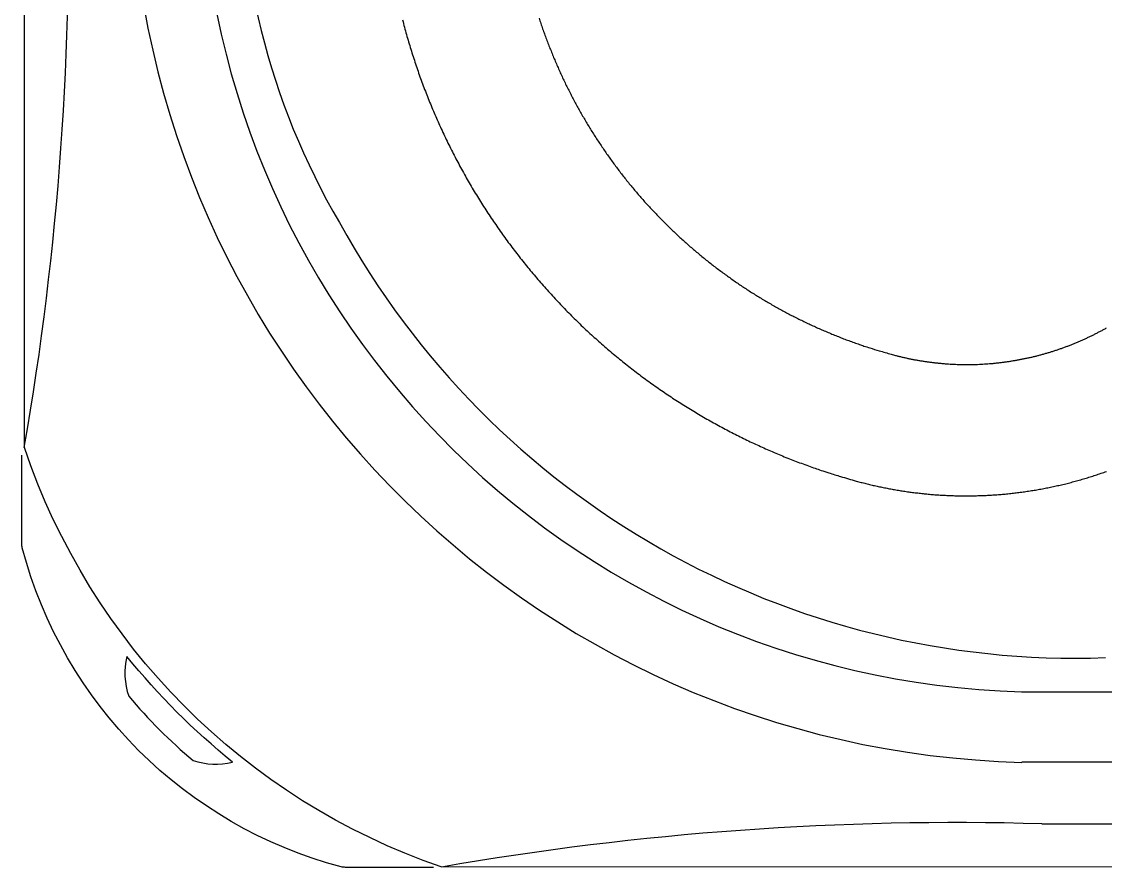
# Model space of a CAD drawing. Extents: x 939 to 1032, y 781 to 934.
# Drawn here: x 938.65 to 954.03, y 799.16 to 811.18 of the extents above; entities that cross this region are included whole.
import ezdxf

# ---------------------------------------------------------------- set-up
doc = ezdxf.new("R2010")
doc.units = 0
doc.header["$MEASUREMENT"] = 0
for name, color, linetype in [('1', 4, 'Continuous'), ('204', 7, 'Continuous'), ('Layer1', 3, 'Continuous')]:
    doc.layers.add(name, color=color, linetype=linetype)

# ---------------------------------------------------------------- blocks, each defined once
blk = doc.blocks.new('FL')
at = {"layer": '204', "color": 4, "linetype": 'Continuous'}
for points in [[(-8.925, -2.287, 0.002924), (-8.897, -2.392, 0.002931), (-8.869, -2.496, 0.002943), (-8.838, -2.601, 0.002952), (-8.807, -2.705, 0.002966), (-8.774, -2.809, 0.002975), (-8.74, -2.913, 0.002986), (-8.705, -3.016, 0.002988), (-8.668, -3.12, 0.002987), (-8.63, -3.223, 0.002985), (-8.591, -3.326, 0.002988), (-8.55, -3.428, 0.002989), (-8.508, -3.531, 0.002994), (-8.465, -3.632, 0.002997), (-8.421, -3.734, 0.003004), (-8.375, -3.835, 0.003009), (-8.328, -3.936, 0.003017), (-8.28, -4.036, 0.003025), (-8.23, -4.136, 0.003038), (-8.179, -4.235, 0.003045), (-8.127, -4.333, 0.003051), (-8.073, -4.432, 0.00305), (-8.019, -4.529, 0.003044), (-7.963, -4.626, 0.00304), (-7.906, -4.723, 0.003038), (-7.847, -4.818, 0.003038), (-7.788, -4.913, 0.003038), (-7.727, -5.008, 0.003039), (-7.665, -5.101, 0.003043), (-7.602, -5.194, 0.003046), (-7.538, -5.287, 0.003051), (-7.473, -5.378, 0.003057), (-7.406, -5.469, 0.003067), (-7.338, -5.558, 0.003071), (-7.27, -5.647, 0.003071), (-7.2, -5.735, 0.003067), (-7.129, -5.823, 0.003057), (-7.057, -5.909, 0.003051), (-6.984, -5.994, 0.003046), (-6.91, -6.079, 0.003043), (-6.835, -6.162, 0.003039), (-6.759, -6.245, 0.003038), (-6.682, -6.326, 0.003038), (-6.605, -6.407, 0.003038), (-6.526, -6.487, 0.00304), (-6.446, -6.565, 0.003044), (-6.366, -6.643, 0.00305), (-6.284, -6.719, 0.003051), (-6.202, -6.794, 0.003045), (-6.119, -6.868, 0.003038), (-6.035, -6.942, 0.003025), (-5.951, -7.014, 0.003017), (-5.865, -7.084, 0.003009), (-5.779, -7.154, 0.003004), (-5.692, -7.223, 0.002997), (-5.605, -7.29, 0.002994), (-5.517, -7.357, 0.002989), (-5.428, -7.422, 0.002988), (-5.338, -7.486, 0.002985), (-5.248, -7.548, 0.002987), (-5.158, -7.61, 0.002988), (-5.067, -7.67, 0.002986), (-4.975, -7.729, 0.002975), (-4.883, -7.787, 0.002966), (-4.79, -7.844, 0.002952), (-4.697, -7.899, 0.002943), (-4.603, -7.953, 0.002931), (-4.51, -8.006, 0.002924), (-4.415, -8.058, 0.002915), (-4.321, -8.108, 0.002909), (-4.225, -8.158, 0.0029), (-4.13, -8.206, 0.002898), (-4.035, -8.253, 0.002897), (-3.939, -8.298, 0.002888), (-3.842, -8.342, 0.002869), (-3.746, -8.385, 0.002887), (-3.65, -8.427, 0.002927), (-3.553, -8.468, 0.002839), (-3.456, -8.507, 0.002647), (-3.36, -8.545, 0.002896), (-3.262, -8.582, 0.003417), (-3.161, -8.619, 0.002612), (-3.067, -8.652, 0.000948), (-2.982, -8.682, 0.00362), (-2.872, -8.717, 0.006196), (-2.704, -8.769, 0.00306), (-2.483, -8.834, 0.001636)], [(-6.986, -2.264, 0.002702), (-6.961, -2.339, 0.002704), (-6.935, -2.414, 0.002704), (-6.909, -2.488, 0.002702), (-6.881, -2.563, 0.0027), (-6.853, -2.637, 0.002698), (-6.824, -2.71, 0.002697), (-6.794, -2.784, 0.002696), (-6.764, -2.857, 0.002695), (-6.733, -2.929, 0.002695), (-6.701, -3.002, 0.002695), (-6.668, -3.074, 0.002695), (-6.634, -3.145, 0.002696), (-6.6, -3.217, 0.002697), (-6.564, -3.287, 0.002698), (-6.528, -3.358, 0.002699), (-6.492, -3.428, 0.002701), (-6.454, -3.498, 0.002703), (-6.416, -3.567, 0.002706), (-6.377, -3.636, 0.002709), (-6.337, -3.704, 0.002712), (-6.297, -3.772, 0.002715), (-6.255, -3.84, 0.002719), (-6.214, -3.907, 0.002724), (-6.171, -3.974, 0.002725), (-6.127, -4.04, 0.002721), (-6.083, -4.105, 0.002717), (-6.038, -4.171, 0.002711), (-5.993, -4.235, 0.002707), (-5.947, -4.299, 0.002702), (-5.9, -4.363, 0.002698), (-5.852, -4.426, 0.002695), (-5.804, -4.489, 0.002693), (-5.755, -4.551, 0.002694), (-5.705, -4.613, 0.002696), (-5.655, -4.674, 0.002697), (-5.604, -4.734, 0.002699), (-5.552, -4.794, 0.002702), (-5.5, -4.854, 0.002703), (-5.447, -4.912, 0.002705), (-5.393, -4.971, 0.002706), (-5.339, -5.028, 0.002704), (-5.284, -5.085, 0.002703), (-5.229, -5.142, 0.002703), (-5.173, -5.198, 0.002703), (-5.116, -5.253, 0.002704), (-5.059, -5.307, 0.002704), (-5.001, -5.361, 0.002703), (-4.942, -5.415, 0.002702), (-4.883, -5.468, 0.002701), (-4.824, -5.52, 0.0027), (-4.764, -5.571, 0.002699), (-4.703, -5.622, 0.002699), (-4.642, -5.672, 0.002698), (-4.58, -5.721, 0.002699), (-4.518, -5.77, 0.002699), (-4.455, -5.818, 0.0027), (-4.391, -5.866, 0.002701), (-4.327, -5.912, 0.002703), (-4.263, -5.958, 0.002705), (-4.198, -6.004, 0.002707), (-4.133, -6.048, 0.002709), (-4.067, -6.092, 0.00271), (-4.001, -6.135, 0.002707), (-3.934, -6.178, 0.002705), (-3.867, -6.219, 0.002703), (-3.799, -6.26, 0.002702), (-3.731, -6.301, 0.002701), (-3.662, -6.34, 0.0027), (-3.593, -6.379, 0.0027), (-3.524, -6.417, 0.0027), (-3.454, -6.454, 0.0027), (-3.384, -6.491, 0.0027), (-3.313, -6.526, 0.002699), (-3.242, -6.561, 0.002703), (-3.171, -6.596, 0.00271), (-3.099, -6.629, 0.002704), (-3.027, -6.662, 0.002686), (-2.955, -6.693, 0.002707), (-2.882, -6.724, 0.002758), (-2.809, -6.755, 0.002677), (-2.735, -6.784, 0.002498), (-2.662, -6.813, 0.002754), (-2.587, -6.841, 0.003279), (-2.511, -6.868, 0.002489), (-2.438, -6.894, 0.000857), (-2.373, -6.917, 0.003506), (-2.288, -6.944, 0.006034), (-2.157, -6.984, 0.002951), (-1.985, -7.034, 0.001563)], [(-1.985, -7.034), (-1.938, -7.047, 0.002969), (-1.891, -7.059, 0.002971), (-1.844, -7.071, 0.00297), (-1.796, -7.081, 0.002968), (-1.749, -7.092, 0.002968), (-1.701, -7.102, 0.002967), (-1.654, -7.111, 0.002968), (-1.606, -7.119, 0.002969), (-1.558, -7.127, 0.00297), (-1.51, -7.135, 0.002972), (-1.462, -7.142, 0.002974), (-1.414, -7.148, 0.002976), (-1.365, -7.154, 0.002979), (-1.317, -7.159, 0.002984), (-1.269, -7.164, 0.002986), (-1.22, -7.168, 0.002988), (-1.172, -7.171, 0.002988), (-1.123, -7.174, 0.002987), (-1.075, -7.176, 0.002986), (-1.026, -7.178, 0.002987), (-0.977, -7.179, 0.002987), (-0.929, -7.18, 0.002988), (-0.88, -7.18, 0.00299), (-0.832, -7.179, 0.002992), (-0.783, -7.178, 0.002994), (-0.734, -7.176, 0.002997), (-0.686, -7.173, 0.003), (-0.637, -7.17, 0.003003), (-0.589, -7.167, 0.003007), (-0.54, -7.163, 0.003012), (-0.492, -7.158, 0.003011), (-0.444, -7.153, 0.003006), (-0.395, -7.147, 0.003001), (-0.347, -7.14, 0.002997), (-0.299, -7.133, 0.002993), (-0.251, -7.125, 0.00299), (-0.203, -7.117, 0.002987), (-0.156, -7.108, 0.002985), (-0.108, -7.099, 0.002983), (-0.06, -7.089, 0.002981), (-0.013, -7.079, 0.002981), (0.035, -7.067, 0.002981), (0.082, -7.056, 0.00298), (0.129, -7.044, 0.002979), (0.176, -7.031, 0.002991), (0.222, -7.017, 0.003021), (0.269, -7.004, 0.003031), (0.315, -6.989, 0.003023), (0.362, -6.974, 0.003019), (0.408, -6.958, 0.003016), (0.453, -6.942, 0.003014), (0.499, -6.926, 0.003011), (0.545, -6.908, 0.00301), (0.59, -6.89, 0.003009), (0.635, -6.872, 0.003008), (0.68, -6.853, 0.003008), (0.724, -6.834, 0.003008), (0.768, -6.814, 0.003009), (0.813, -6.793, 0.00301), (0.856, -6.772, 0.003012), (0.9, -6.751, 0.003011), (0.943, -6.728, 0.003007), (0.986, -6.706, 0.003003), (1.029, -6.683, 0.003), (1.071, -6.659, 0.002997)], [(-2.483, -8.834), (-2.414, -8.852, 0.00306), (-2.345, -8.87, 0.003018), (-2.275, -8.886, 0.003006), (-2.205, -8.903, 0.003032), (-2.135, -8.918, 0.003044), (-2.063, -8.932, 0.003055), (-1.992, -8.946, 0.003063), (-1.92, -8.959, 0.00308), (-1.847, -8.971, 0.003092), (-1.774, -8.982, 0.003109), (-1.701, -8.992, 0.003121), (-1.627, -9.001, 0.003141), (-1.553, -9.01, 0.003154), (-1.479, -9.017, 0.003172), (-1.404, -9.024, 0.003179), (-1.329, -9.03, 0.003183), (-1.253, -9.034, 0.003186), (-1.177, -9.038, 0.003195), (-1.101, -9.041, 0.0032), (-1.025, -9.043, 0.003211), (-0.948, -9.044, 0.003219), (-0.871, -9.043, 0.003232), (-0.794, -9.042, 0.003242), (-0.717, -9.04, 0.003257), (-0.639, -9.037, 0.00327), (-0.562, -9.033, 0.003289), (-0.484, -9.027, 0.003301), (-0.406, -9.021, 0.003315), (-0.328, -9.014, 0.003318), (-0.25, -9.005, 0.003316), (-0.172, -8.996, 0.003315), (-0.094, -8.985, 0.003318), (-0.015, -8.973, 0.00332), (0.063, -8.961, 0.003327), (0.141, -8.947, 0.003331), (0.219, -8.932, 0.003341), (0.297, -8.916, 0.003348), (0.375, -8.899, 0.00336), (0.453, -8.881, 0.003371), (0.531, -8.862, 0.003388), (0.608, -8.842, 0.003397), (0.685, -8.82, 0.003405), (0.763, -8.798, 0.003404), (0.84, -8.774, 0.003396), (0.916, -8.75, 0.00339), (0.993, -8.724, 0.003388), (1.069, -8.697, 0.003387)]]:
    blk.add_lwpolyline(points, format="xyb", dxfattribs=at)
blk = doc.blocks.new('FL1')
at = {"layer": '1', "color": 1, "linetype": 'ByBlock'}
blk.add_blockref('FL', (9.20327, -9.688338), dxfattribs=at)
blk = doc.blocks.new('2018 ENVOY NXT')
at = {"layer": '1', "linetype": 'Continuous'}
blk.add_lwpolyline([(93.03, 5.95, -0.234198), (87.058, -0.022), (5.95, -0.003, -0.232764), (0.03, 5.95), (0.03, 85.007, -0.234198), (6.001, 90.978), (87.058, 90.978, -0.234198), (93.03, 85.007)], format="xyb", close=True, dxfattribs=at)
at = {"layer": '1', "color": 4, "linetype": 'Continuous'}
blk.add_lwpolyline([(5.84, -0.008), (4.591, -0.008, -0.06455), (4.527, 0, -0.269989), (0, 4.526, -0.064627), (-0.008, 4.59), (-0.008, 5.84)], format="xyb", dxfattribs=at)
blk.add_lwpolyline([(2.984, 1.487, -0.052002), (1.487, 2.984, 0.145561), (1.511, 2.421, 0.041549), (2.426, 1.507, 0.138511)], format="xyb", close=True, dxfattribs=at)
at = {"layer": 'Layer1', "linetype": 'Continuous'}
for p, q in [((14.187, 2.483), (34.654, 2.478)), ((36.314, 1.483), (14.193, 1.483)), ((14.478, 0.61), (78.525, 0.593))]:
    blk.add_line(p, q, dxfattribs=at)
for centre, radius, start, end in [((13.402, 14.364), 10.316, 177.5707, 210.4002), ((-42.024, 13.263), 42.684, 350.1356, 1.6323), ((14.53, 14.478), 13, 180.0005, 268.5127), ((14.53, 14.478), 12, 179.9999, 268.3638), ((14.946, 14.868), 11.907, 208.7334, 272.0852), ((13.263, -42.057), 42.684, 88.3677, 99.8644)]:
    blk.add_arc(centre, radius, start, end, dxfattribs=at)
at = {"layer": '1', "color": 1, "linetype": 'ByBlock'}
blk.add_blockref('FL1', (5.121, 23.997), dxfattribs=at)

msp = doc.modelspace()

# ---------------------------------------------------------------- block references
at = {"layer": '1'}
msp.add_blockref('2018 ENVOY NXT', (938.654, 799.183), dxfattribs=at)

doc.saveas('drawing.dxf')
